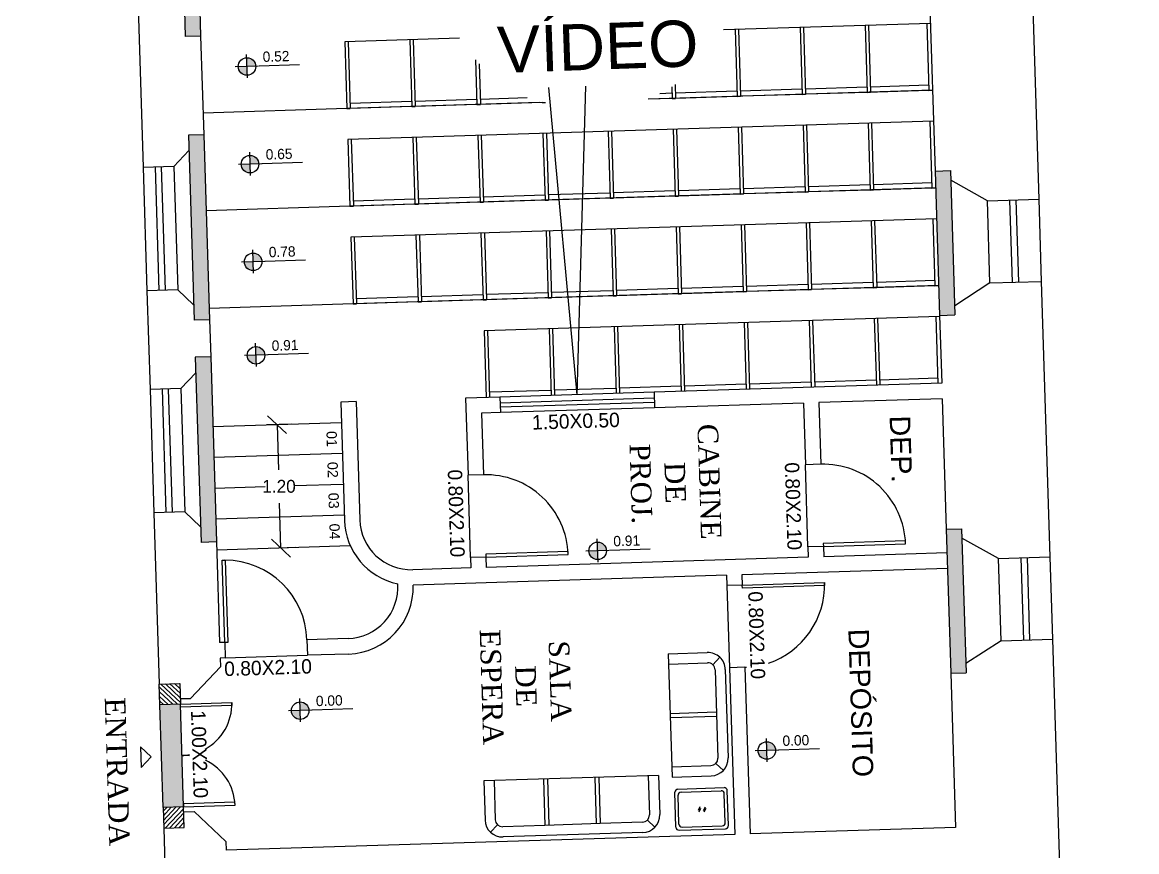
# Model space of a CAD drawing. Extents: x 346 to 515, y 162 to 297.
# Drawn here: x 487.7 to 498.54, y 225.96 to 234.02 of the extents above; entities that cross this region are included whole.
import ezdxf

# ---------------------------------------------------------------- set-up
doc = ezdxf.new("R2010")
doc.units = 0
doc.header["$LTSCALE"] = 35
doc.linetypes.add('ACAD_ISO03W100', pattern=[30, 12, -18])
doc.layers.get('0').update_dxf_attribs({"linetype": 'CONTINUOUS'})
doc.layers.get('DEFPOINTS').update_dxf_attribs({"color": 2, "linetype": 'CONTINUOUS'})
for name, color, linetype in [('JANELAS', 5, 'CONTINUOUS'), ('LPISO', 234, 'CONTINUOUS'), ('LUZ', 2, 'CONTINUOUS'), ('MADEIRA', 244, 'CONTINUOUS'), ('PAREDECORTE', 7, 'CONTINUOUS'), ('PAREDEVISTA', 1, 'CONTINUOUS'), ('TEXTO', 2, 'CONTINUOUS')]:
    doc.layers.add(name, color=color, linetype=linetype)
doc.styles.add('ARIAL', font='arial.ttf')
doc.dimstyles.get("Standard").update_dxf_attribs({"dimtxt": 0.18, "dimasz": 0.18, "dimexe": 0.18, "dimexo": 0.0625, "dimgap": 0.09, "dimtad": 0, "dimtih": 1, "dimtoh": 1, "dimdec": 4, "dimzin": 0, "dimdsep": 46, "dimtxsty": 'Standard', "dimcen": 0.09, "dimadec": 0, "dimazin": 0, "dimtfac": 1, "dimtdec": 4, "dimtofl": 0, "dimtmove": 0, "dimatfit": 3, "dimfxl": 1, "dimtolj": 1, "dimtzin": 0, "dimarcsym": 0})

# ---------------------------------------------------------------- blocks, each defined once
blk = doc.blocks.new('_OBLIQUE')
at = {"color": 0, "linetype": 'ByBlock'}
blk.add_line((-0.5, -0.5), (0.5, 0.5), dxfattribs=at)
blk = doc.blocks.new('*D23')
at = {"color": 0, "linetype": 'ByBlock'}
for p, q in [((490.314, 230.113), (490.075, 230.106)), ((490.175, 230.109), (490.189, 229.671)), ((490.213, 228.909), (490.199, 229.346)), ((490.351, 228.914), (490.113, 228.906))]:
    blk.add_line(p, q, dxfattribs=at)
at = {"layer": 'DEFPOINTS', "color": 0, "linetype": 'ByBlock'}
for p in [(490.175, 230.109), (490.414, 230.116), (490.451, 228.917)]:
    blk.add_point(p, dxfattribs=at)
at = {"color": 0, "linetype": 'ByBlock', "xscale": 0.18, "yscale": 0.18, "zscale": 0.18}
for p, rotation in [((490.175, 230.109), 91.79391226905213), ((490.213, 228.909), 271.7939122690522)]:
    blk.add_blockref('_OBLIQUE', p, dxfattribs=dict(at, rotation=rotation))
at = {"color": 0, "linetype": 'ByBlock', "insert": (490.194, 229.509), "char_height": 0.125, "attachment_point": 5}
blk.add_mtext('\\A1;1.20', dxfattribs=at)

msp = doc.modelspace()

# ---------------------------------------------------------------- hatches: boundary and pattern name
at = {"layer": 'JANELAS'}
h = msp.add_hatch(color=256, dxfattribs=at)
h.paths.add_polyline_path([(489.88231, 233.59562), (489.96741, 233.59828, 0.40018457), (489.87977, 233.67672)])
h.paths.add_polyline_path([(489.88511, 233.50632), (489.88231, 233.59562), (489.79721, 233.59295, 0.00420621), (489.7972, 233.59152, 0.42341397)])
h = msp.add_hatch(color=256, dxfattribs=at)
h.paths.add_polyline_path([(489.91205, 232.64608), (489.99715, 232.64875, 0.40018457), (489.90951, 232.72718)])
h.paths.add_polyline_path([(489.91485, 232.55678), (489.91205, 232.64608), (489.82695, 232.64342, 0.00420621), (489.82694, 232.64198, 0.42341397)])
h = msp.add_hatch(color=256, dxfattribs=at)
h.paths.add_polyline_path([(489.94179, 231.69655), (490.02689, 231.69921, 0.40018457), (489.93925, 231.77765)])
h.paths.add_polyline_path([(489.94458, 231.60725), (489.94179, 231.69655), (489.85669, 231.69388, 0.00420621), (489.85668, 231.69245, 0.42341397)])
h = msp.add_hatch(color=256, dxfattribs=at)
h.paths.add_polyline_path([(489.97028, 230.78695), (490.05538, 230.78961, 0.40018457), (489.96774, 230.86805)])
h.paths.add_polyline_path([(489.97307, 230.69765), (489.97028, 230.78695), (489.88518, 230.78428, 0.00420621), (489.88516, 230.78285, 0.42341397)])
h = msp.add_hatch(color=256, dxfattribs=at)
h.paths.add_polyline_path([(493.29381, 228.88615), (493.37891, 228.88882, 0.40018457), (493.29127, 228.96725)])
h.paths.add_polyline_path([(493.2966, 228.79685), (493.29381, 228.88615), (493.20871, 228.88349, 0.00420621), (493.20869, 228.88205, 0.42341397)])
h = msp.add_hatch(color=256, dxfattribs=at)
h.paths.add_polyline_path([(490.40005, 227.33213), (490.48515, 227.33479, 0.40018457), (490.39751, 227.41323)])
h.paths.add_polyline_path([(490.40284, 227.24283), (490.40005, 227.33213), (490.31495, 227.32946, 0.00420621), (490.31493, 227.32803, 0.42341397)])
h = msp.add_hatch(color=256, dxfattribs=at)
h.paths.add_polyline_path([(494.93948, 226.94553), (495.02458, 226.94819, 0.40018457), (494.93694, 227.02662)])
h.paths.add_polyline_path([(494.94228, 226.85623), (494.93948, 226.94553), (494.85438, 226.94286, 0.00420621), (494.85437, 226.94143, 0.42341397)])
at = {"layer": 'LPISO'}
h = msp.add_hatch(dxfattribs=at)
h.set_pattern_fill('ANSI31', color=256, scale=0.01, angle=-88.206088, style=0)
h.set_pattern_definition([(136.793912, (692.949158, 25.96045), (-0.0217368296, -0.0231424445), [])])
h.paths.add_polyline_path([(489.22866, 227.59291), (489.02886, 227.58665), (489.02876, 227.58655), (489.03502, 227.38675), (489.23492, 227.39301)])
msp.add_hatch(color=256, dxfattribs=at).paths.add_polyline_path([(489.06633, 226.38704), (489.26623, 226.3933), (489.23492, 227.39301), (489.03502, 227.38675)])
h = msp.add_hatch(dxfattribs=at)
h.set_pattern_fill('ANSI31', color=256, scale=0.01, angle=-88.206088, style=0)
h.set_pattern_definition([(226.793912, (679.975865, 440.179176), (-0.0231424445, 0.0217368296), [])])
h.paths.add_polyline_path([(489.26623, 226.3933), (489.06633, 226.38704), (489.07259, 226.18724), (489.07269, 226.18714), (489.27249, 226.1934)])
at = {"layer": 'PAREDEVISTA'}
h = msp.add_hatch(color=256, dxfattribs=at)
h.paths.add_polyline_path([(489.18128, 241.88333), (489.03135, 241.87863), (489.0877, 240.07952), (489.23763, 240.08421)])
h.paths.add_polyline_path([(489.28179, 233.88256), (489.43172, 233.88725), (489.37537, 235.68637), (489.22544, 235.68167)])
h.paths.add_polyline_path([(492.77739, 230.06403), (493.44729, 230.08501), (493.44251, 230.23764), (492.77261, 230.21666)], flags=9)
h.paths.add_polyline_path([(489.01006, 237.78424), (489.03943, 236.84639), (489.25311, 236.85308), (489.22374, 237.79094)], flags=9)
h.paths.add_polyline_path([(491.79585, 229.64665), (491.82494, 228.71788), (492.03862, 228.72457), (492.00953, 229.65334)], flags=9)
h.paths.add_polyline_path([(494.50934, 230.15058), (494.54634, 228.9694), (493.58015, 228.93914), (493.54315, 230.12032)], flags=9)
h.paths.add_polyline_path([(488.36176, 230.26575), (488.37386, 229.87913), (488.07401, 229.86974), (488.0619, 230.25635)], flags=9)
h.paths.add_polyline_path([(488.04366, 240.42196), (488.05527, 240.05148), (487.75541, 240.04209), (487.74381, 240.41257)], flags=9)
h.paths.add_polyline_path([(493.42873, 228.898), (493.73298, 228.90753), (493.7282, 229.06016), (493.42395, 229.05063)], flags=9)
h.paths.add_polyline_path([(490.1052, 230.79879), (490.40945, 230.80832), (490.40467, 230.96095), (490.10042, 230.95142)], flags=9)
h.paths.add_polyline_path([(490.07671, 231.70839), (490.37203, 231.71764), (490.36725, 231.87027), (490.07193, 231.86102)], flags=9)
h.paths.add_polyline_path([(490.04697, 232.65793), (490.35951, 232.66772), (490.35473, 232.82034), (490.04219, 232.81056)], flags=9)
h.paths.add_polyline_path([(490.62741, 230.06482), (490.63293, 229.87244), (490.78604, 229.87684), (490.78051, 230.06922)], flags=9)
h.paths.add_polyline_path([(490.6461, 229.46513), (490.65168, 229.27087), (490.80489, 229.27527), (490.79931, 229.46953)], flags=9)
h.paths.add_polyline_path([(490.65558, 229.16526), (490.66115, 228.97145), (490.81426, 228.97584), (490.80869, 229.16966)], flags=9)
h.paths.add_polyline_path([(490.6368, 229.76497), (490.64235, 229.57177), (490.79546, 229.57616), (490.78991, 229.76937)], flags=9)
h.paths.add_polyline_path([(488.42745, 238.27641), (488.49232, 236.20525), (487.7612, 236.18235), (487.69633, 238.25351)], flags=9)
h.paths.add_polyline_path([(489.91262, 237.35135), (490.21118, 237.3607), (490.2064, 237.51333), (489.90784, 237.50398)], flags=9)
h.paths.add_polyline_path([(489.9875, 234.557), (490.28497, 234.56631), (490.28019, 234.71894), (489.98271, 234.70962)], flags=9)
h.paths.add_polyline_path([(489.95776, 235.50653), (490.25588, 235.51587), (490.2511, 235.6685), (489.95298, 235.65916)], flags=9)
h.paths.add_polyline_path([(489.92802, 236.45606), (490.23803, 236.46577), (490.23325, 236.6184), (489.92324, 236.60869)], flags=9)
h.paths.add_polyline_path([(490.01723, 233.60746), (490.31493, 233.61678), (490.31015, 233.76941), (490.01245, 233.76009)], flags=9)
h.paths.add_polyline_path([(489.76674, 241.68545), (490.0653, 241.6948), (490.06052, 241.84743), (489.76196, 241.83808)], flags=9)
h.paths.add_polyline_path([(495.33845, 229.63888), (495.35923, 228.97548), (495.51185, 228.98026), (495.49108, 229.64367)], flags=9)
h.paths.add_polyline_path([(496.08218, 230.2566), (496.10648, 229.48085), (496.40633, 229.49025), (496.38203, 230.26599)], flags=9)
h.paths.add_polyline_path([(495.05639, 227.364), (495.35495, 227.37335), (495.35017, 227.52597), (495.05161, 227.51662)], flags=9)
h.paths.add_polyline_path([(495.66338, 228.19719), (495.71258, 226.6264), (496.09323, 226.63832), (496.04403, 228.20911)], flags=9)
h.paths.add_polyline_path([(494.94328, 239.15726), (496.11365, 239.19392), (496.12333, 238.88499), (494.95296, 238.84833)], flags=9)
h.paths.add_polyline_path([(491.84394, 242.29187), (493.59576, 242.34673), (493.58717, 242.62095), (491.83535, 242.56608)], flags=9)
h.paths.add_polyline_path([(489.29809, 227.36536), (489.32746, 226.42751), (489.54114, 226.4342), (489.51177, 227.37205)], flags=9)
h.paths.add_polyline_path([(489.61427, 227.62417), (490.54304, 227.65326), (490.53635, 227.86694), (489.60758, 227.83785)], flags=9)
h.paths.add_polyline_path([(494.60228, 228.47354), (494.62305, 227.81013), (494.77568, 227.81491), (494.7549, 228.47832)], flags=9)
h.paths.add_polyline_path([(498.52909, 230.58419), (498.53839, 230.28736), (498.23854, 230.27797), (498.22924, 230.57479)], flags=9)
h.paths.add_polyline_path([(489.77914, 244.74567), (489.78779, 244.46974), (489.48347, 244.46021), (489.47482, 244.73614)], flags=9)
h.paths.add_polyline_path([(490.2388, 224.99442), (490.25022, 224.62971), (489.9459, 224.62018), (489.93448, 224.98489)], flags=9)
h.paths.add_polyline_path([(498.211, 240.7404), (498.21964, 240.46461), (497.91979, 240.45522), (497.91115, 240.73101)], flags=9)
h.paths.add_polyline_path([(493.0203, 244.84718), (493.02993, 244.53969), (492.73008, 244.5303), (492.72045, 244.83779)], flags=9)
h.paths.add_polyline_path([(493.63875, 225.1009), (493.65095, 224.71155), (493.35109, 224.70216), (493.3389, 225.09151)], flags=9)
h.paths.add_polyline_path([(490.51643, 227.52768), (490.81499, 227.53703), (490.81021, 227.68966), (490.51165, 227.68031)], flags=9)
h.paths.add_polyline_path([(494.43339, 242.12987), (494.46631, 241.07889), (494.77659, 241.0886), (494.74367, 242.13959)], flags=9)
h.paths.add_polyline_path([(488.74649, 227.51105), (488.7935, 226.01034), (488.49047, 226.00085), (488.44347, 227.50156)], flags=9)
h.paths.add_polyline_path([(493.05844, 228.17777), (493.0957, 226.98823), (492.12951, 226.95797), (492.09225, 228.14751)], flags=9)
h = msp.add_hatch(color=256, dxfattribs=at)
h.paths.add_polyline_path([(489.52939, 230.76878), (489.37946, 230.76408), (489.43581, 228.96497), (489.58574, 228.96966)])
h.paths.add_polyline_path([(489.36819, 231.12391), (489.51812, 231.1286), (489.46177, 232.92772), (489.31184, 232.92303)])
for points in [[(496.72623, 232.57953), (496.5763, 232.57484), (496.62027, 231.17095), (496.7702, 231.17565)], [(496.83531, 229.09667), (496.68539, 229.09197), (496.72921, 227.69266), (496.87914, 227.69736)]]:
    msp.add_hatch(color=256, dxfattribs=at).paths.add_polyline_path(points)

# ---------------------------------------------------------------- linework, layer by layer
for p, q in [((490.7938, 230.32815), (490.8298, 229.17871)), ((490.94373, 230.33284), (490.97973, 229.18341)), ((492.00921, 230.36621), (492.03268, 229.61658)), ((492.16383, 230.22098), (492.18261, 229.62128)), ((492.05773, 228.81697), (492.06086, 228.71702)), ((492.20765, 228.82167), (492.21078, 228.72172)), ((490.8658, 228.02927), (490.466, 228.01675)), ((489.66639, 227.99171), (489.61641, 227.99014)), ((489.67109, 227.84178), (489.62111, 227.84022)), ((490.8705, 227.87935), (490.47069, 227.86683))]:
    msp.add_line(p, q)
for centre, radius, start, end in [((491.47948, 229.19906), 0.65, 181.793912, 258.423418), ((491.47948, 229.19906), 0.5, 181.793912, 271.793912), ((490.85015, 228.52903), 0.5, 271.793912, 3.813226), ((490.85015, 228.52903), 0.65, 271.793912, 1.793912)]:
    msp.add_arc(centre, radius, start, end)
at = {"layer": 'JANELAS'}
for p, q in [((489.88586, 233.48228), (489.87876, 233.70895)), ((489.76898, 233.59207), (489.99564, 233.59917)), ((489.99992, 233.5993), (490.39355, 233.61163)), ((489.9156, 232.53275), (489.9085, 232.75941)), ((488.87146, 232.60909), (488.90902, 231.40967)), ((489.02896, 231.41343), (488.9914, 232.61284)), ((489.08893, 231.41531), (489.05137, 232.61472)), ((489.17131, 232.61848), (489.20887, 231.41907)), ((489.79872, 232.64253), (490.02538, 232.64963)), ((490.02966, 232.64977), (490.42329, 232.66209)), ((497.11064, 231.48646), (497.08559, 232.28607)), ((497.33053, 231.49335), (497.30549, 232.29296)), ((497.3905, 231.49523), (497.36546, 232.29483)), ((497.58535, 232.30172), (497.61039, 231.50211)), ((489.94534, 231.58321), (489.93824, 231.80988)), ((489.82845, 231.693), (490.05512, 231.7001)), ((490.0594, 231.70023), (490.45303, 231.71256)), ((489.97383, 230.67362), (489.96673, 230.90028)), ((489.85694, 230.7834), (490.08361, 230.7905)), ((490.08789, 230.79063), (490.48152, 230.80296)), ((488.93907, 230.45014), (488.97664, 229.25073)), ((489.09658, 229.25449), (489.05901, 230.4539)), ((489.15655, 229.25637), (489.11898, 230.45578)), ((489.23893, 230.45954), (489.27649, 229.26012)), ((493.84231, 230.42363), (492.34304, 230.37667)), ((492.34476, 230.3217), (493.84403, 230.36865)), ((492.34602, 230.28172), (493.84528, 230.32867)), ((493.847, 230.2737), (492.34774, 230.22674)), ((495.34012, 228.91978), (495.31507, 229.71938)), ((492.05773, 228.81697), (492.03268, 229.61658)), ((493.29736, 228.77282), (493.29026, 228.99949)), ((493.18047, 228.8826), (493.40714, 228.8897)), ((493.41142, 228.88984), (493.80505, 228.90217)), ((497.21958, 228.00817), (497.19453, 228.80777)), ((497.43947, 228.01505), (497.41443, 228.81466)), ((497.49944, 228.01693), (497.4744, 228.81654)), ((497.69429, 228.82343), (497.71933, 228.02382)), ((494.55147, 228.5449), (494.57651, 227.7453)), ((489.67109, 227.84178), (490.47069, 227.86683)), ((490.4036, 227.21879), (490.3965, 227.44546)), ((490.28671, 227.32858), (490.51338, 227.33568)), ((490.51766, 227.33581), (490.91129, 227.34814)), ((494.94303, 226.83219), (494.93593, 227.05886)), ((488.95083, 226.88046), (488.84774, 226.97728)), ((488.84774, 226.97728), (488.85401, 226.77738)), ((494.82615, 226.94198), (495.05282, 226.94907)), ((495.0571, 226.94921), (495.45073, 226.96154)), ((488.85401, 226.77738), (488.95083, 226.88046)), ((494.08514, 226.22639), (494.07638, 226.50626)), ((494.10542, 226.53718), (494.49523, 226.54939)), ((494.53492, 226.24048), (494.52616, 226.52034)), ((494.28955, 226.39276), (494.27093, 226.35626)), ((494.33994, 226.39075), (494.32131, 226.35425)), ((494.29539, 226.37858), (494.27676, 226.34208)), ((494.34578, 226.37656), (494.32715, 226.34006)), ((494.11607, 226.19735), (494.50587, 226.20956))]:
    msp.add_line(p, q, dxfattribs=at)
for points in [[(492.20765, 228.82167), (493.00726, 228.84671), (493.00576, 228.87668), (492.20671, 228.85165)], [(495.49004, 228.92447), (496.28965, 228.94952), (496.28815, 228.97948), (495.48911, 228.95446)], [(489.64135, 228.79132), (489.67133, 228.79226), (489.69638, 227.99265), (489.66639, 227.99171)], [(494.70139, 228.5496), (495.501, 228.57464), (495.50138, 228.54464), (494.70233, 228.51962)]]:
    msp.add_lwpolyline(points, close=True, dxfattribs=at)
for points in [[(489.23492, 227.39301), (489.73468, 227.40866), (489.73561, 227.37868), (489.23586, 227.36302), (489.23492, 227.39301)], [(489.26623, 226.3933), (489.76599, 226.40895), (489.76505, 226.43893), (489.26529, 226.42328), (489.26623, 226.3933)]]:
    msp.add_lwpolyline(points, dxfattribs=at)
for centre in [(489.88244, 233.59152), (489.91218, 232.64198), (489.94192, 231.69245), (489.9704, 230.78285), (493.29393, 228.88205), (490.40018, 227.32803), (494.93961, 226.94143)]:
    msp.add_circle(centre, 0.08524, dxfattribs=at)
for centre, radius, start, end in [((495.49004, 228.92447), 0.8, 1.793912, 91.793912), ((492.20765, 228.82167), 0.8, 1.793912, 91.793912), ((489.66639, 227.99171), 0.8, 1.793912, 89.883699), ((494.70139, 228.5496), 0.8, 288.517335, 1.793912), ((494.70139, 228.5496), 0.8, 271.793912, 272.96974), ((489.23492, 227.39301), 0.5, 298.660447, 1.793912), ((489.23492, 227.39301), 0.5, 271.793912, 280.218433), ((489.26623, 226.3933), 0.5, 83.369391, 91.793912), ((489.26623, 226.3933), 0.5, 1.793912, 64.927378), ((494.10636, 226.5072), 0.03, 91.793912, 181.793912), ((494.49617, 226.51941), 0.03, 1.793912, 91.793912), ((494.11513, 226.22733), 0.03, 181.793912, 271.793912), ((494.50494, 226.23954), 0.03, 271.793912, 1.793912)]:
    msp.add_arc(centre, radius, start, end, dxfattribs=at)
at = {"layer": 'LPISO'}
for p, q in [((489.06633, 226.38714), (489.03502, 227.38665)), ((489.26623, 226.3933), (489.23492, 227.39301))]:
    msp.add_line(p, q, dxfattribs=at)
for points in [[(489.02876, 227.58655), (489.02886, 227.58665), (489.22866, 227.59291), (489.23492, 227.39301), (489.03502, 227.38675), (489.02876, 227.58665)], [(489.07259, 226.18724), (489.07269, 226.18714), (489.27249, 226.1934), (489.26623, 226.3933), (489.06633, 226.38704), (489.07259, 226.18713)]]:
    msp.add_lwpolyline(points, dxfattribs=at)
at = {"layer": 'LUZ', "linetype": 'ACAD_ISO03W100'}
for p in [(492.81659, 233.38811), (493.17731, 233.40071)]:
    msp.add_line(p, (493.09267, 230.40015), dxfattribs=at)
at = {"layer": 'MADEIRA'}
for p, q in [((493.98107, 227.88158), (494.36089, 227.89347)), ((493.98107, 227.88158), (494.01864, 226.68217)), ((493.98421, 227.78163), (494.36402, 227.79352)), ((494.41413, 227.77458), (494.4826, 227.84747)), ((494.43618, 227.72575), (494.4631, 226.86617)), ((494.53613, 227.72888), (494.56305, 226.8693)), ((493.99923, 227.30186), (494.44901, 227.31595)), ((494.00048, 227.26188), (494.45026, 227.27597)), ((494.44415, 226.81605), (494.51704, 226.74759)), ((494.01551, 226.78212), (494.39532, 226.79401)), ((493.88552, 226.69808), (492.18636, 226.64487)), ((492.18636, 226.64487), (492.19825, 226.26505)), ((492.28631, 226.648), (492.2982, 226.26818)), ((492.76607, 226.66302), (492.78016, 226.21324)), ((492.80605, 226.66428), (492.82014, 226.2145)), ((493.26583, 226.67868), (493.27991, 226.2289)), ((493.30581, 226.67993), (493.31989, 226.23015)), ((493.78557, 226.69495), (493.79747, 226.31514)), ((493.88552, 226.69808), (493.89742, 226.31827)), ((494.01864, 226.68217), (494.39845, 226.69406)), ((494.05609, 226.19547), (494.04545, 226.5353)), ((494.0745, 226.56623), (494.52428, 226.58032)), ((494.56584, 226.21144), (494.5552, 226.55127)), ((492.32025, 226.21935), (492.25178, 226.14646)), ((492.78016, 226.21324), (492.37036, 226.20041)), ((493.31989, 226.23015), (492.78016, 226.21324)), ((493.72969, 226.24298), (493.31989, 226.23015)), ((493.77853, 226.26503), (493.85141, 226.19656)), ((494.08702, 226.16642), (494.5368, 226.18051)), ((493.73282, 226.14303), (492.37349, 226.10046))]:
    msp.add_line(p, q, dxfattribs=at)
for centre, radius, start, end in [((494.36621, 227.72356), 0.17, 1.793912, 91.793912), ((494.36621, 227.72356), 0.07, 1.793912, 91.793912), ((494.39313, 226.86398), 0.07, 271.793912, 1.793912), ((494.39313, 226.86398), 0.17, 271.793912, 1.793912), ((494.07544, 226.53624), 0.03, 91.793912, 181.793912), ((494.52522, 226.55033), 0.03, 1.793912, 91.793912), ((493.7275, 226.31295), 0.07, 271.793912, 1.793912), ((493.7275, 226.31295), 0.17, 271.793912, 1.793912), ((492.36817, 226.27037), 0.17, 181.793912, 271.793912), ((492.36817, 226.27037), 0.07, 181.793912, 271.793912), ((494.08608, 226.19641), 0.03, 181.793912, 271.793912), ((494.53586, 226.2105), 0.03, 271.793912, 1.793912)]:
    msp.add_arc(centre, radius, start, end, dxfattribs=at)
at = {"layer": 'PAREDECORTE'}
for p, q in [((497.50145, 234.98041), (497.58535, 232.30172)), ((496.51133, 234.64925), (496.57645, 232.57027)), ((488.82262, 234.16832), (488.87146, 232.60909)), ((489.43172, 233.88725), (489.46177, 232.92772)), ((490.85451, 233.18145), (489.4552, 233.13762)), ((489.17131, 232.61848), (489.31654, 232.7731)), ((489.17131, 232.61848), (488.87146, 232.60909)), ((497.08559, 232.28607), (496.72919, 232.48501)), ((497.08559, 232.28607), (497.58535, 232.30172)), ((490.88425, 232.23191), (489.48494, 232.18808)), ((497.11064, 231.48646), (496.76738, 231.26561)), ((497.11064, 231.48646), (497.61039, 231.50211)), ((497.61039, 231.50211), (497.69429, 228.82343)), ((489.20887, 231.41907), (488.90902, 231.40967)), ((488.90902, 231.40967), (488.93907, 230.45014)), ((489.3635, 231.27384), (489.20887, 231.41907)), ((490.91399, 231.28238), (489.51467, 231.23855)), ((496.62027, 231.17095), (496.64093, 230.51128)), ((489.51812, 231.1286), (489.52939, 230.76878)), ((489.23893, 230.45954), (489.38416, 230.61416)), ((496.64093, 230.51128), (493.84231, 230.42363)), ((489.23893, 230.45954), (488.93907, 230.45014)), ((493.84231, 230.42363), (493.847, 230.2737)), ((490.94373, 230.33284), (490.7938, 230.32815)), ((492.34304, 230.37667), (492.00921, 230.36621)), ((492.34304, 230.37667), (492.34774, 230.22674)), ((495.29629, 230.31909), (493.847, 230.2737)), ((495.29629, 230.31909), (495.31507, 229.71938)), ((496.64563, 230.36135), (495.44622, 230.32379)), ((495.44622, 230.32379), (495.465, 229.72408)), ((496.64563, 230.36135), (496.68539, 229.09197)), ((492.34774, 230.22674), (492.16383, 230.22098)), ((495.465, 229.72408), (495.31507, 229.71938)), ((492.18261, 229.62128), (492.03268, 229.61658)), ((489.27649, 229.26012), (488.97664, 229.25073)), ((488.97664, 229.25073), (489.02876, 227.58655)), ((489.43111, 229.11489), (489.27649, 229.26012)), ((497.19453, 228.80777), (496.83813, 229.00671)), ((489.58574, 228.96966), (489.61641, 227.99014)), ((495.49004, 228.92447), (495.34012, 228.91978)), ((495.34012, 228.91978), (495.34325, 228.81983)), ((495.49004, 228.92447), (495.49317, 228.82452)), ((492.20765, 228.82167), (492.05773, 228.81697)), ((495.34325, 228.81983), (492.21078, 228.72172)), ((496.69259, 228.86209), (495.49317, 228.82452)), ((497.19453, 228.80777), (497.69429, 228.82343)), ((492.06086, 228.71702), (491.49514, 228.6993)), ((496.69728, 228.71216), (494.69826, 228.64955)), ((494.54834, 228.64486), (491.49983, 228.54938)), ((494.54834, 228.64486), (494.55147, 228.5449)), ((494.69826, 228.64955), (494.70139, 228.5496)), ((494.70139, 228.5496), (494.55147, 228.5449)), ((490.466, 228.01675), (490.47069, 227.86683)), ((497.21958, 228.00817), (497.71933, 228.02382)), ((497.71933, 228.02382), (497.8242, 224.67546)), ((489.66639, 227.99171), (489.67109, 227.84178)), ((497.21958, 228.00817), (496.87632, 227.78731)), ((489.62111, 227.84022), (489.62377, 227.75526)), ((489.62377, 227.75526), (489.33331, 227.44601)), ((494.72644, 227.74999), (494.57651, 227.7453)), ((494.57651, 227.7453), (494.62722, 226.12609)), ((494.72644, 227.74999), (494.77715, 226.13079)), ((496.72921, 227.69266), (496.77617, 226.1934)), ((489.33331, 227.44611), (489.23336, 227.44298)), ((489.23336, 227.44288), (489.33331, 227.44601)), ((489.26779, 226.34342), (489.36774, 226.34655)), ((489.67699, 226.05609), (489.36774, 226.34655)), ((489.07269, 226.18714), (489.20516, 221.95431)), ((496.77617, 226.1934), (494.77715, 226.13079)), ((494.62722, 226.12609), (489.67965, 225.97113)), ((489.67699, 226.05609), (489.67965, 225.97113))]:
    msp.add_line(p, q, dxfattribs=at)
at = {"layer": 'PAREDEVISTA'}
for p, q in [((489.22544, 235.68167), (489.28179, 233.88256)), ((489.37537, 235.68637), (489.43172, 233.88725)), ((489.43172, 233.88725), (489.28179, 233.88256)), ((489.46177, 232.92772), (489.31184, 232.92303)), ((489.31184, 232.92303), (489.36819, 231.12391)), ((489.46177, 232.92772), (489.51812, 231.1286)), ((496.5763, 232.57484), (496.72623, 232.57953)), ((496.5763, 232.57484), (496.62027, 231.17095)), ((496.72623, 232.57953), (496.7702, 231.17565)), ((496.62027, 231.17095), (496.7702, 231.17565)), ((489.51812, 231.1286), (489.36819, 231.12391)), ((489.52939, 230.76878), (489.37946, 230.76408)), ((489.37946, 230.76408), (489.43581, 228.96497)), ((489.52939, 230.76878), (489.58574, 228.96966)), ((496.68539, 229.09197), (496.83531, 229.09667)), ((496.83531, 229.09667), (496.87914, 227.69736)), ((496.68539, 229.09197), (496.72921, 227.69266)), ((489.58574, 228.96966), (489.43581, 228.96497)), ((496.72921, 227.69266), (496.87914, 227.69736))]:
    msp.add_line(p, q, dxfattribs=at)
at = {"layer": 'TEXTO', "color": 6}
for p, q in [((496.53137, 234.00956), (494.51958, 233.94655)), ((495.89568, 233.98965), (495.91603, 233.33997)), ((495.92866, 233.99069), (495.94901, 233.341)), ((496.49539, 234.00844), (496.51573, 233.35875)), ((491.95033, 233.86609), (490.83416, 233.83113)), ((494.6303, 233.95002), (494.65065, 233.30034)), ((494.66328, 233.95105), (494.68363, 233.30137)), ((495.26299, 233.96984), (495.28334, 233.32016)), ((495.29597, 233.97087), (495.31632, 233.32119)), ((490.83416, 233.83113), (490.85451, 233.18145)), ((490.86715, 233.83216), (490.88749, 233.18248)), ((491.46685, 233.85094), (491.4872, 233.20126)), ((491.49984, 233.85198), (491.52018, 233.20229)), ((492.1063, 233.65497), (492.11989, 233.22108)), ((492.14048, 233.6177), (492.15287, 233.22211)), ((496.55172, 233.35988), (493.78558, 233.27325)), ((494.01639, 233.3305), (493.89909, 233.32683)), ((494.0144, 233.39419), (494.01796, 233.28052)), ((494.04674, 233.41571), (494.05094, 233.28156)), ((494.64908, 233.35032), (494.04938, 233.33153)), ((495.28177, 233.37013), (494.68207, 233.35135)), ((495.91446, 233.38995), (495.31476, 233.37116)), ((495.91603, 233.33997), (495.31632, 233.32119)), ((496.51573, 233.35875), (495.91603, 233.33997)), ((495.91603, 233.33997), (495.94901, 233.341)), ((496.51417, 233.40873), (495.94745, 233.39098)), ((496.51573, 233.35875), (496.54872, 233.35979)), ((492.72502, 233.24003), (490.85451, 233.18145)), ((491.48563, 233.25124), (490.88593, 233.23245)), ((492.11832, 233.27105), (491.51862, 233.25227)), ((492.11989, 233.22108), (491.52018, 233.20229)), ((492.11989, 233.22108), (492.15287, 233.22211)), ((492.60838, 233.2864), (492.15131, 233.27209)), ((492.75258, 233.24089), (492.15287, 233.22211)), ((492.75258, 233.24089), (492.78556, 233.24193)), ((494.01796, 233.28052), (493.78558, 233.27325)), ((494.01796, 233.28052), (494.05094, 233.28156)), ((494.65065, 233.30034), (494.05094, 233.28156)), ((494.65065, 233.30034), (494.68363, 233.30137)), ((495.28334, 233.32016), (494.68363, 233.30137)), ((495.28334, 233.32016), (495.31632, 233.32119)), ((490.85451, 233.18145), (490.88749, 233.18248)), ((491.4872, 233.20126), (490.88749, 233.18248)), ((491.4872, 233.20126), (491.52018, 233.20229)), ((496.56111, 233.06003), (490.8639, 232.88159)), ((494.66004, 233.00049), (494.68039, 232.35081)), ((494.69302, 233.00152), (494.71337, 232.35184)), ((495.29273, 233.0203), (495.31308, 232.37062)), ((495.32571, 233.02134), (495.34606, 232.37165)), ((495.92542, 233.04012), (495.94577, 232.39044)), ((495.9584, 233.04115), (495.97875, 232.39147)), ((496.52513, 233.0589), (496.54547, 232.40922)), ((491.49659, 232.90141), (491.51694, 232.25173)), ((491.52957, 232.90244), (491.54992, 232.25276)), ((492.12928, 232.92122), (492.14963, 232.27154)), ((492.16226, 232.92226), (492.18261, 232.27258)), ((492.76197, 232.94104), (492.78232, 232.29136)), ((492.79495, 232.94207), (492.8153, 232.29239)), ((493.39466, 232.96086), (493.41501, 232.31117)), ((493.42764, 232.96189), (493.44799, 232.31221)), ((494.02735, 232.98067), (494.0477, 232.33099)), ((494.06033, 232.9817), (494.08068, 232.33202)), ((490.8639, 232.88159), (490.88425, 232.23191)), ((490.89688, 232.88263), (490.91723, 232.23294)), ((496.54391, 232.4592), (495.97719, 232.44145)), ((496.58146, 232.41035), (490.88425, 232.23191)), ((493.41344, 232.36115), (492.81374, 232.34237)), ((494.04613, 232.38097), (493.44643, 232.36218)), ((494.67882, 232.40078), (494.07912, 232.382)), ((494.68039, 232.35081), (494.08068, 232.33202)), ((494.68039, 232.35081), (494.71337, 232.35184)), ((495.31151, 232.4206), (494.71181, 232.40181)), ((495.31308, 232.37062), (494.71337, 232.35184)), ((495.31308, 232.37062), (495.34606, 232.37165)), ((495.9442, 232.44041), (495.3445, 232.42163)), ((495.94577, 232.39044), (495.34606, 232.37165)), ((496.54547, 232.40922), (495.94577, 232.39044)), ((495.94577, 232.39044), (495.97875, 232.39147)), ((496.54547, 232.40922), (496.57846, 232.41025)), ((491.51537, 232.3017), (490.91567, 232.28292)), ((491.51694, 232.25173), (490.91723, 232.23294)), ((491.51694, 232.25173), (491.54992, 232.25276)), ((492.14806, 232.32152), (491.54836, 232.30274)), ((492.14963, 232.27154), (491.54992, 232.25276)), ((492.14963, 232.27154), (492.18261, 232.27258)), ((492.78075, 232.34133), (492.18105, 232.32255)), ((492.78232, 232.29136), (492.18261, 232.27258)), ((492.78232, 232.29136), (492.8153, 232.29239)), ((493.41501, 232.31117), (492.8153, 232.29239)), ((493.41501, 232.31117), (493.44799, 232.31221)), ((494.0477, 232.33099), (493.44799, 232.31221)), ((494.0477, 232.33099), (494.08068, 232.33202)), ((490.88425, 232.23191), (490.91723, 232.23294)), ((496.59085, 232.11049), (490.89364, 231.93206)), ((494.05709, 232.03114), (494.07744, 231.38146)), ((494.09007, 232.03217), (494.11042, 231.38249)), ((494.68978, 232.05095), (494.71013, 231.40127)), ((494.72276, 232.05199), (494.74311, 231.4023)), ((495.32247, 232.07077), (495.34282, 231.42109)), ((495.35545, 232.0718), (495.3758, 231.42212)), ((495.95516, 232.09058), (495.97551, 231.4409)), ((495.98814, 232.09162), (496.00849, 231.44194)), ((496.55486, 232.10937), (496.57521, 231.45969)), ((490.89364, 231.93206), (490.91399, 231.28238)), ((490.92662, 231.93309), (490.94697, 231.28341)), ((491.52633, 231.95187), (491.54668, 231.30219)), ((491.55931, 231.95291), (491.57966, 231.30323)), ((492.15902, 231.97169), (492.17937, 231.32201)), ((492.192, 231.97272), (492.21235, 231.32304)), ((492.79171, 231.99151), (492.81206, 231.34182)), ((492.82469, 231.99254), (492.84504, 231.34286)), ((493.4244, 232.01132), (493.44475, 231.36164)), ((493.45738, 232.01235), (493.47773, 231.36267)), ((495.97394, 231.49088), (495.37424, 231.4721)), ((496.57365, 231.50966), (496.00693, 231.49191)), ((496.61119, 231.46081), (490.91399, 231.28238)), ((492.1778, 231.37198), (491.5781, 231.3532)), ((492.81049, 231.3918), (492.21079, 231.37302)), ((493.44318, 231.41162), (492.84348, 231.39283)), ((494.07587, 231.43143), (493.47617, 231.41265)), ((494.07744, 231.38146), (493.47773, 231.36267)), ((494.07744, 231.38146), (494.11042, 231.38249)), ((494.70856, 231.45125), (494.10886, 231.43246)), ((494.71013, 231.40127), (494.11042, 231.38249)), ((494.71013, 231.40127), (494.74311, 231.4023)), ((495.34125, 231.47106), (494.74155, 231.45228)), ((495.34282, 231.42109), (494.74311, 231.4023)), ((495.34282, 231.42109), (495.3758, 231.42212)), ((495.97551, 231.4409), (495.3758, 231.42212)), ((496.57521, 231.45969), (495.97551, 231.4409)), ((495.97551, 231.4409), (496.00849, 231.44194)), ((496.57521, 231.45969), (496.6082, 231.46072)), ((490.91399, 231.28238), (490.94697, 231.28341)), ((491.54511, 231.35217), (490.94541, 231.33339)), ((491.54668, 231.30219), (490.94697, 231.28341)), ((491.54668, 231.30219), (491.57966, 231.30323)), ((492.17937, 231.32201), (491.57966, 231.30323)), ((492.17937, 231.32201), (492.21235, 231.32304)), ((492.81206, 231.34182), (492.21235, 231.32304)), ((492.81206, 231.34182), (492.84504, 231.34286)), ((493.44475, 231.36164), (492.84504, 231.34286)), ((493.44475, 231.36164), (493.47773, 231.36267)), ((496.62059, 231.16096), (492.18876, 231.02216)), ((496.5846, 231.15983), (496.60495, 230.51015)), ((493.45414, 231.06179), (493.47449, 230.41211)), ((493.48712, 231.06282), (493.50747, 230.41314)), ((494.08683, 231.0816), (494.10718, 230.43192)), ((494.11981, 231.08264), (494.14016, 230.43295)), ((494.71952, 231.10142), (494.73987, 230.45174)), ((494.7525, 231.10245), (494.77285, 230.45277)), ((495.35221, 231.12123), (495.37256, 230.47155)), ((495.38519, 231.12227), (495.40554, 230.47259)), ((495.9849, 231.14105), (496.00525, 230.49137)), ((496.01788, 231.14208), (496.03823, 230.4924)), ((492.18876, 231.02216), (492.20911, 230.37247)), ((492.22174, 231.02319), (492.24209, 230.37351)), ((492.82145, 231.04197), (492.8418, 230.39229)), ((492.85443, 231.043), (492.87478, 230.39332)), ((495.37099, 230.52153), (494.77128, 230.50275)), ((496.00368, 230.54134), (495.40397, 230.52256)), ((496.60339, 230.56013), (496.03666, 230.54238)), ((492.84023, 230.44227), (492.24053, 230.42348)), ((493.47292, 230.46208), (492.87322, 230.4433)), ((494.10561, 230.4819), (493.50591, 230.46311)), ((494.7383, 230.50171), (494.1386, 230.48293))]:
    msp.add_line(p, q, dxfattribs=at)
at = {"layer": 'TEXTO'}
for p, q in [((490.80006, 230.12824), (489.55067, 230.08911)), ((490.80945, 229.82839), (489.56007, 229.78926)), ((490.81884, 229.52854), (490.34232, 229.51361)), ((490.05943, 229.50475), (489.56946, 229.48941)), ((490.82824, 229.22869), (489.57885, 229.18956)), ((490.8876, 228.9304), (489.58824, 228.8897))]:
    msp.add_line(p, q, dxfattribs=at)

# ---------------------------------------------------------------- texts
at = {"layer": 'JANELAS'}
for s, height, rotation, p in [('0.52', 0.1, 1.793912, (490.03648, 233.63555)), ('0.65', 0.1, 1.793912, (490.06622, 232.68601)), ('0.78', 0.1, 1.793912, (490.09596, 231.73648)), ('0.91', 0.1, 1.793912, (490.12445, 230.82688)), ('1.50X0.50', 0.14, 1.793912, (492.65801, 230.0607)), ('0.80X2.10', 0.14, 271.793912, (491.83517, 229.671)), ('0.80X2.10', 0.14, 271.793912, (495.11439, 229.74061)), ('0.91', 0.1, 1.793912, (493.44798, 228.92608)), ('0.80X2.10', 0.14, 271.793912, (494.75827, 228.48667)), ('0.80X2.10', 0.14, 1.793912, (489.66283, 227.66417)), ('0.00', 0.1, 1.793912, (490.55422, 227.37206)), ('1.00X2.10', 0.14, 271.793912, (489.33769, 227.32934)), ('0.00', 0.1, 1.793912, (495.09366, 226.98546))]:
    msp.add_text(s, height=height, rotation=rotation, dxfattribs=at).set_placement(p)
at = {"layer": 'JANELAS', "style": 'ARIAL'}
for s, p in [('01', (490.65519, 230.04588)), ('02', (490.66459, 229.74603)), ('03', (490.67398, 229.44617)), ('04', (490.68337, 229.14632))]:
    msp.add_text(s, height=0.1, rotation=271.645754, dxfattribs=at).set_placement(p)
at = {"layer": 'TEXTO', "style": 'ARIAL'}
for s, p in [('DEP.', (496.13414, 230.19483)), ('DEPÓSITO', (495.73264, 228.12248))]:
    msp.add_text(s, height=0.2, rotation=271.793912, dxfattribs=at).set_placement(p)
for s, insert, char_height, width, attachment_point, rotation in [('CINEMA E VÍDEO', (493.30353, 233.55521), 0.45, 0.9503, 8, 2), ('\\fTimes New Roman|b0|i0|c0|p18;CABINE DE\\PPROJ.', (493.61162, 229.53129), 0.2, 0.9503, 8, 271.793912), ('\\fTimes New Roman|b0|i0|c0|p18;SALA                                     DE \\PESPERA', (492.16085, 227.55431), 0.2, 0.9503, 8, 271.793912), ('\\fTimes New Roman|b0|i0|c0|p18;ENTRADA', (488.69808, 227.45951), 0.2, 1.425569, 1, 271.793912)]:
    msp.add_mtext(s, dxfattribs=dict(at, insert=insert, char_height=char_height, width=width, attachment_point=attachment_point, rotation=rotation))

# ---------------------------------------------------------------- dimensions: what is measured, and where the dimension line sits
at = {"layer": 'JANELAS'}
dim = msp.add_linear_dim(base=(490.17537, 230.10868), p1=(490.45113, 228.91673), p2=(490.41357, 230.11614), angle=271.793912, text='1.20', dimstyle='Standard', override={"dimscale": 1, "dimtxt": 0.125, "dimexe": 0.1, "dimexo": 0.1, "dimgap": 0.1, "dimblk1": 'OBLIQUE', "dimblk2": 'OBLIQUE', "dimsah": 1, "dimcen": 0.1}, dxfattribs=at)
dim.commit()
dim.dimension.update_dxf_attribs({"geometry": '*D23', "text_midpoint": (490.19415, 229.50897), "dimtype": 160})

doc.saveas('drawing.dxf')
